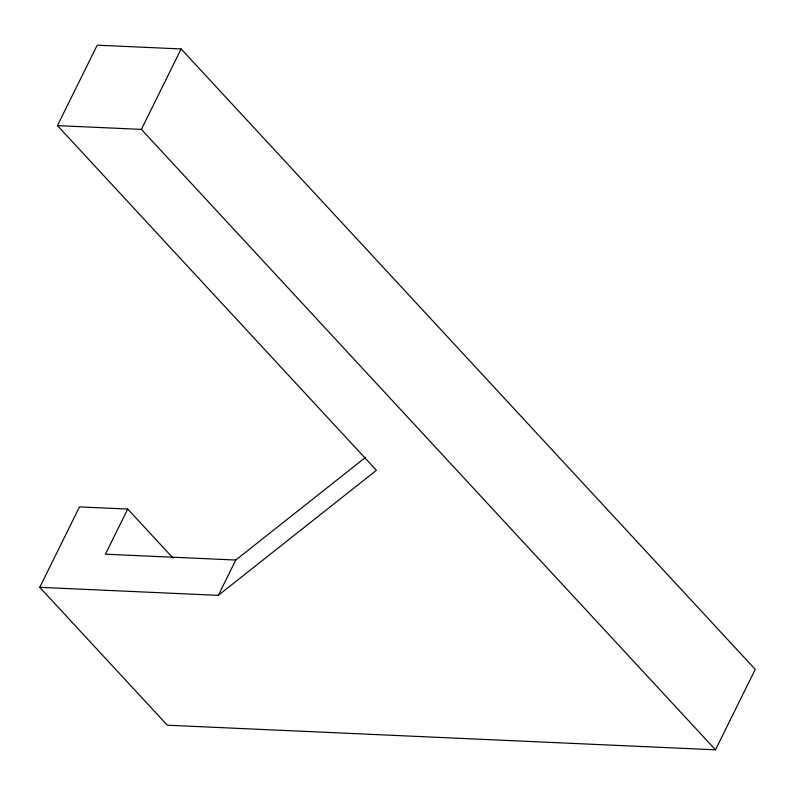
<?xml version="1.0" encoding="UTF-8"?>
<svg xmlns="http://www.w3.org/2000/svg" width="795" height="795" viewBox="0 0 795 795"><rect width="100%" height="100%" fill="white"/><g stroke="black" fill="none" stroke-linecap="round" stroke-linejoin="round"><path stroke-width="1.19" d="M39.75 587.336L218.307 595.356L376.413 470.302L57.449 125.62L97.199 45.186L181.121 48.952L755.25 669.38L715.5 749.814L167.338 725.209L39.75 587.336L79.5 506.902L127.717 509.068L173.042 558.05M57.449 125.62L141.371 129.386L181.121 48.952M127.717 509.068L105.417 554.185L235.757 560.038L365.73 457.234M218.307 595.356L235.757 560.038M141.371 129.386L715.5 749.814"/></g></svg>
